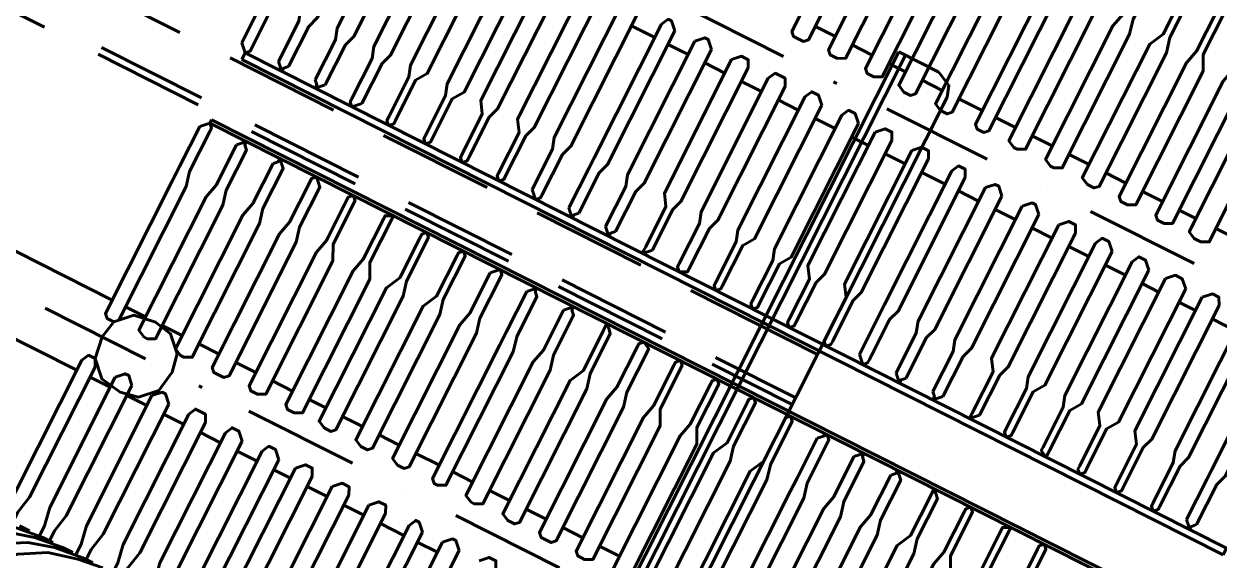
# Model space of a CAD drawing. Header units: metres. Extents: x 0 to 547597, y 0 to 1844684.
# Drawn here: x 543453.151 to 543454.472, y 1844573.422 to 1844574.015 of the extents above; entities that cross this region are included whole.
import ezdxf

# ---------------------------------------------------------------- set-up
doc = ezdxf.new("R2010")
doc.units = ezdxf.units.M
doc.layers.add('5_Thep', color=4, linetype='Continuous')
doc.layers.add('giai đoạn này', color=10, linetype='Continuous', lineweight=60)

# ---------------------------------------------------------------- blocks, each defined once
blk = doc.blocks.new('MBA220-MB')
at = {"color": 1}
for points in [[(-694.3, 2835.2), (-702.6, 2835.2), (-702.6, 1620.1)], [(-694.3, 2835.2), (-702.6, 2835.2), (-702.6, 1620.1)], [(-694.3, 1620.1), (-694.3, 2835.2)], [(-694.3, 1620.1), (-694.3, 2835.2)], [(-619.9, 1620.1), (-619.9, 2835.2), (-615.8, 2835.2)], [(-619.9, 1620.1), (-619.9, 2835.2), (-615.8, 2835.2)], [(-615.8, 1620.1), (-615.8, 2835.2)], [(-615.8, 1620.1), (-615.8, 2835.2)], [(-938.2, 2798), (-772.9, 2798), (-760.5, 2793.9), (-710.9, 2793.9)], [(-938.2, 2798), (-772.9, 2798), (-760.5, 2793.9), (-710.9, 2793.9)], [(-710.9, 2781.5), (-706.7, 2785.6), (-702.6, 2789.7), (-706.7, 2789.7), (-710.9, 2793.9)], [(-710.9, 2781.5), (-706.7, 2785.6), (-702.6, 2789.7), (-706.7, 2789.7), (-710.9, 2793.9)], [(-710.9, 2781.5), (-760.5, 2781.5), (-772.9, 2781.5), (-938.2, 2781.5)], [(-710.9, 2781.5), (-760.5, 2781.5), (-772.9, 2781.5), (-938.2, 2781.5)], [(-938.2, 2752.5), (-772.9, 2752.5), (-760.5, 2748.4), (-710.9, 2748.4)], [(-938.2, 2752.5), (-772.9, 2752.5), (-760.5, 2748.4), (-710.9, 2748.4)], [(-710.9, 2740.1), (-706.7, 2740.1), (-702.6, 2744.3), (-706.7, 2748.4), (-710.9, 2748.4)], [(-710.9, 2740.1), (-706.7, 2740.1), (-702.6, 2744.3), (-706.7, 2748.4), (-710.9, 2748.4)], [(-710.9, 2740.1), (-760.5, 2740.1), (-772.9, 2736), (-938.2, 2736)], [(-710.9, 2740.1), (-760.5, 2740.1), (-772.9, 2736), (-938.2, 2736)], [(-921.6, 2707.1), (-921.6, 2736), (-921.6, 2707.1)], [(-938.2, 2707.1), (-946.4, 2702.9), (-946.4, 2694.7), (-938.2, 2686.4)], [(-938.2, 2707.1), (-946.4, 2702.9), (-946.4, 2694.7), (-938.2, 2686.4)], [(-938.2, 2707.1), (-772.9, 2707.1), (-760.5, 2702.9), (-710.9, 2702.9)], [(-938.2, 2707.1), (-772.9, 2707.1), (-760.5, 2702.9), (-710.9, 2702.9)], [(-710.9, 2694.7), (-706.7, 2694.7), (-702.6, 2698.8), (-706.7, 2702.9), (-710.9, 2702.9)], [(-710.9, 2694.7), (-706.7, 2694.7), (-702.6, 2698.8), (-706.7, 2702.9), (-710.9, 2702.9)], [(-1012.6, 2665.8), (-1012.6, 2686.4)], [(-710.9, 2694.7), (-760.5, 2694.7), (-772.9, 2686.4), (-938.2, 2686.4)], [(-710.9, 2694.7), (-760.5, 2694.7), (-772.9, 2686.4), (-938.2, 2686.4)], [(-921.6, 2665.8), (-921.6, 2686.4), (-921.6, 2665.8)], [(-1227.5, 2649.2), (-1177.9, 2649.2), (-1161.4, 2641), (-996, 2641), (-991.9, 2649.2), (-991.9, 2657.5), (-996, 2665.8), (-1161.4, 2665.8), (-1177.9, 2657.5), (-1231.6, 2657.5), (-1231.6, 2649.2), (-1227.5, 2649.2)], [(-1227.5, 2649.2), (-1177.9, 2649.2), (-1161.4, 2641), (-996, 2641), (-991.9, 2649.2), (-991.9, 2657.5), (-996, 2665.8), (-1161.4, 2665.8), (-1177.9, 2657.5), (-1231.6, 2657.5), (-1231.6, 2649.2), (-1227.5, 2649.2)], [(-967.1, 2661.6), (-967.1, 2533.5)], [(-938.2, 2665.8), (-946.4, 2657.5), (-946.4, 2649.2), (-938.2, 2641)], [(-938.2, 2665.8), (-946.4, 2657.5), (-946.4, 2649.2), (-938.2, 2641)], [(-938.2, 2665.8), (-772.9, 2665.8), (-760.5, 2657.5), (-710.9, 2657.5)], [(-938.2, 2665.8), (-772.9, 2665.8), (-760.5, 2657.5), (-710.9, 2657.5)], [(-710.9, 2649.2), (-706.7, 2649.2), (-702.6, 2653.4), (-706.7, 2657.5), (-710.9, 2657.5)], [(-710.9, 2649.2), (-706.7, 2649.2), (-702.6, 2653.4), (-706.7, 2657.5), (-710.9, 2657.5)], [(-607.5, 2649.2), (-557.9, 2649.2), (-541.4, 2641), (-376.1, 2641), (-372, 2649.2), (-372, 2657.5), (-376.1, 2665.8), (-541.4, 2665.8), (-557.9, 2657.5), (-611.7, 2657.5), (-615.8, 2653.4), (-611.7, 2649.2), (-607.5, 2649.2)], [(-607.5, 2649.2), (-557.9, 2649.2), (-541.4, 2641), (-376.1, 2641), (-372, 2649.2), (-372, 2657.5), (-376.1, 2665.8), (-541.4, 2665.8), (-557.9, 2657.5), (-611.7, 2657.5), (-615.8, 2653.4), (-611.7, 2649.2), (-607.5, 2649.2)], [(-710.9, 2649.2), (-760.5, 2649.2), (-772.9, 2641), (-938.2, 2641)], [(-710.9, 2649.2), (-760.5, 2649.2), (-772.9, 2641), (-938.2, 2641)], [(-1012.6, 2620.3), (-1012.6, 2641)], [(-921.6, 2620.3), (-921.6, 2641), (-921.6, 2620.3)], [(-1227.5, 2603.8), (-1177.9, 2603.8), (-1161.4, 2599.6), (-996, 2599.6), (-991.9, 2603.8), (-991.9, 2612), (-996, 2620.3), (-1161.4, 2620.3), (-1177.9, 2612), (-1231.6, 2612), (-1231.6, 2603.8), (-1227.5, 2603.8)], [(-1227.5, 2603.8), (-1177.9, 2603.8), (-1161.4, 2599.6), (-996, 2599.6), (-991.9, 2603.8), (-991.9, 2612), (-996, 2620.3), (-1161.4, 2620.3), (-1177.9, 2612), (-1231.6, 2612), (-1231.6, 2603.8), (-1227.5, 2603.8)], [(-938.2, 2620.3), (-946.4, 2612), (-946.4, 2603.8), (-938.2, 2599.6)], [(-938.2, 2620.3), (-946.4, 2612), (-946.4, 2603.8), (-938.2, 2599.6)], [(-938.2, 2620.3), (-772.9, 2620.3), (-760.5, 2612), (-710.9, 2612)], [(-938.2, 2620.3), (-772.9, 2620.3), (-760.5, 2612), (-710.9, 2612)], [(-607.5, 2603.8), (-557.9, 2603.8), (-541.4, 2599.6), (-376.1, 2599.6), (-372, 2603.8), (-372, 2612), (-376.1, 2620.3), (-541.4, 2620.3), (-557.9, 2612), (-611.7, 2612), (-615.8, 2612), (-611.7, 2603.8), (-607.5, 2603.8)], [(-607.5, 2603.8), (-557.9, 2603.8), (-541.4, 2599.6), (-376.1, 2599.6), (-372, 2603.8), (-372, 2612), (-376.1, 2620.3), (-541.4, 2620.3), (-557.9, 2612), (-611.7, 2612), (-615.8, 2612), (-611.7, 2603.8), (-607.5, 2603.8)], [(-710.9, 2603.8), (-760.5, 2603.8), (-772.9, 2599.6), (-938.2, 2599.6)], [(-710.9, 2603.8), (-760.5, 2603.8), (-772.9, 2599.6), (-938.2, 2599.6)], [(-710.9, 2603.8), (-706.7, 2603.8), (-702.6, 2612), (-706.7, 2612), (-710.9, 2612)], [(-710.9, 2603.8), (-706.7, 2603.8), (-702.6, 2612), (-706.7, 2612), (-710.9, 2612)], [(-1012.6, 2574.8), (-1012.6, 2599.6)], [(-921.6, 2574.8), (-921.6, 2599.6), (-921.6, 2574.8)], [(-1227.5, 2558.3), (-1177.9, 2558.3), (-1161.4, 2554.2), (-996, 2554.2), (-991.9, 2558.3), (-991.9, 2566.6), (-996, 2574.8), (-1161.4, 2574.8), (-1177.9, 2566.6), (-1231.6, 2566.6), (-1231.6, 2558.3), (-1227.5, 2558.3)], [(-1227.5, 2558.3), (-1177.9, 2558.3), (-1161.4, 2554.2), (-996, 2554.2), (-991.9, 2558.3), (-991.9, 2566.6), (-996, 2574.8), (-1161.4, 2574.8), (-1177.9, 2566.6), (-1231.6, 2566.6), (-1231.6, 2558.3), (-1227.5, 2558.3)], [(-938.2, 2574.8), (-946.4, 2566.6), (-946.4, 2558.3), (-938.2, 2554.2)], [(-938.2, 2574.8), (-946.4, 2566.6), (-946.4, 2558.3), (-938.2, 2554.2)], [(-938.2, 2574.8), (-772.9, 2574.8), (-760.5, 2566.6), (-710.9, 2566.6)], [(-938.2, 2574.8), (-772.9, 2574.8), (-760.5, 2566.6), (-710.9, 2566.6)], [(-710.9, 2558.3), (-706.7, 2558.3), (-702.6, 2562.4), (-706.7, 2566.6), (-710.9, 2566.6)], [(-710.9, 2558.3), (-706.7, 2558.3), (-702.6, 2562.4), (-706.7, 2566.6), (-710.9, 2566.6)], [(-607.5, 2558.3), (-557.9, 2558.3), (-541.4, 2554.2), (-376.1, 2554.2), (-372, 2558.3), (-372, 2566.6), (-376.1, 2574.8), (-541.4, 2574.8), (-557.9, 2566.6), (-611.7, 2566.6), (-615.8, 2562.4), (-611.7, 2558.3), (-607.5, 2558.3)], [(-607.5, 2558.3), (-557.9, 2558.3), (-541.4, 2554.2), (-376.1, 2554.2), (-372, 2558.3), (-372, 2566.6), (-376.1, 2574.8), (-541.4, 2574.8), (-557.9, 2566.6), (-611.7, 2566.6), (-615.8, 2562.4), (-611.7, 2558.3), (-607.5, 2558.3)], [(-1012.6, 2529.4), (-1012.6, 2554.2)], [(-710.9, 2558.3), (-760.5, 2558.3), (-772.9, 2554.2), (-938.2, 2554.2)], [(-710.9, 2558.3), (-760.5, 2558.3), (-772.9, 2554.2), (-938.2, 2554.2)], [(-921.6, 2529.4), (-921.6, 2554.2), (-921.6, 2529.4)], [(-1227.5, 2517), (-1177.9, 2517), (-1161.4, 2508.7), (-996, 2508.7), (-991.9, 2517), (-991.9, 2525.2), (-996, 2529.4), (-1161.4, 2529.4), (-1177.9, 2525.2), (-1227.5, 2525.2), (-1231.6, 2521.1), (-1231.6, 2517), (-1227.5, 2517)], [(-1227.5, 2517), (-1177.9, 2517), (-1161.4, 2508.7), (-996, 2508.7), (-991.9, 2517), (-991.9, 2525.2), (-996, 2529.4), (-1161.4, 2529.4), (-1177.9, 2525.2), (-1227.5, 2525.2), (-1231.6, 2521.1), (-1231.6, 2517), (-1227.5, 2517)], [(-938.2, 2529.4), (-946.4, 2525.2), (-946.4, 2517), (-938.2, 2508.7)], [(-938.2, 2529.4), (-946.4, 2525.2), (-946.4, 2517), (-938.2, 2508.7)], [(-938.2, 2529.4), (-772.9, 2529.4), (-760.5, 2525.2), (-710.9, 2525.2)], [(-938.2, 2529.4), (-772.9, 2529.4), (-760.5, 2525.2), (-710.9, 2525.2)], [(-710.9, 2517), (-706.7, 2517), (-702.6, 2517), (-706.7, 2521.1), (-710.9, 2525.2)], [(-710.9, 2517), (-706.7, 2517), (-702.6, 2517), (-706.7, 2521.1), (-710.9, 2525.2)], [(-607.5, 2517), (-557.9, 2517), (-541.4, 2508.7), (-376.1, 2508.7), (-372, 2517), (-372, 2525.2), (-376.1, 2529.4), (-541.4, 2529.4), (-557.9, 2525.2), (-607.5, 2525.2), (-611.7, 2521.1), (-615.8, 2517), (-611.7, 2517), (-607.5, 2517)], [(-607.5, 2517), (-557.9, 2517), (-541.4, 2508.7), (-376.1, 2508.7), (-372, 2517), (-372, 2525.2), (-376.1, 2529.4), (-541.4, 2529.4), (-557.9, 2525.2), (-607.5, 2525.2), (-611.7, 2521.1), (-615.8, 2517), (-611.7, 2517), (-607.5, 2517)], [(-710.9, 2517), (-760.5, 2517), (-772.9, 2508.7), (-938.2, 2508.7)], [(-710.9, 2517), (-760.5, 2517), (-772.9, 2508.7), (-938.2, 2508.7)], [(-1012.6, 2483.9), (-1012.6, 2508.7)], [(-921.6, 2483.9), (-921.6, 2508.7), (-921.6, 2483.9)], [(-1227.5, 2467.4), (-1177.9, 2467.4), (-1161.4, 2463.2), (-996, 2463.2), (-991.9, 2471.5), (-991.9, 2475.6), (-996, 2483.9), (-1161.4, 2483.9), (-1177.9, 2479.8), (-1227.5, 2479.8), (-1231.6, 2475.6), (-1231.6, 2471.5), (-1227.5, 2467.4)], [(-1227.5, 2467.4), (-1177.9, 2467.4), (-1161.4, 2463.2), (-996, 2463.2), (-991.9, 2471.5), (-991.9, 2475.6), (-996, 2483.9), (-1161.4, 2483.9), (-1177.9, 2479.8), (-1227.5, 2479.8), (-1231.6, 2475.6), (-1231.6, 2471.5), (-1227.5, 2467.4)], [(-967.1, 2471.5), (-967.1, 2471.5)], [(-938.2, 2483.9), (-946.4, 2475.6), (-946.4, 2471.5), (-938.2, 2463.2)], [(-938.2, 2483.9), (-946.4, 2475.6), (-946.4, 2471.5), (-938.2, 2463.2)], [(-938.2, 2483.9), (-772.9, 2483.9), (-760.5, 2479.8), (-710.9, 2479.8)], [(-938.2, 2483.9), (-772.9, 2483.9), (-760.5, 2479.8), (-710.9, 2479.8)], [(-710.9, 2467.4), (-706.7, 2471.5), (-702.6, 2471.5), (-706.7, 2475.6), (-710.9, 2479.8)], [(-710.9, 2467.4), (-706.7, 2471.5), (-702.6, 2471.5), (-706.7, 2475.6), (-710.9, 2479.8)], [(-607.5, 2467.4), (-557.9, 2467.4), (-541.4, 2463.2), (-376.1, 2463.2), (-372, 2471.5), (-372, 2475.6), (-376.1, 2483.9), (-541.4, 2483.9), (-557.9, 2479.8), (-607.5, 2479.8), (-611.7, 2475.6), (-615.8, 2471.5), (-611.7, 2471.5), (-607.5, 2467.4)], [(-607.5, 2467.4), (-557.9, 2467.4), (-541.4, 2463.2), (-376.1, 2463.2), (-372, 2471.5), (-372, 2475.6), (-376.1, 2483.9), (-541.4, 2483.9), (-557.9, 2479.8), (-607.5, 2479.8), (-611.7, 2475.6), (-615.8, 2471.5), (-611.7, 2471.5), (-607.5, 2467.4)], [(-1012.6, 2438.4), (-1012.6, 2463.2)], [(-710.9, 2467.4), (-760.5, 2467.4), (-772.9, 2463.2), (-938.2, 2463.2)], [(-710.9, 2467.4), (-760.5, 2467.4), (-772.9, 2463.2), (-938.2, 2463.2)], [(-921.6, 2438.4), (-921.6, 2463.2), (-921.6, 2438.4)], [(-1227.5, 2421.9), (-1177.9, 2421.9), (-1161.4, 2417.8), (-996, 2417.8), (-991.9, 2426), (-991.9, 2430.2), (-996, 2438.4), (-1161.4, 2438.4), (-1177.9, 2434.3), (-1227.5, 2434.3), (-1231.6, 2430.2), (-1231.6, 2426), (-1227.5, 2421.9)], [(-1227.5, 2421.9), (-1177.9, 2421.9), (-1161.4, 2417.8), (-996, 2417.8), (-991.9, 2426), (-991.9, 2430.2), (-996, 2438.4), (-1161.4, 2438.4), (-1177.9, 2434.3), (-1227.5, 2434.3), (-1231.6, 2430.2), (-1231.6, 2426), (-1227.5, 2421.9)], [(-938.2, 2438.4), (-946.4, 2430.2), (-946.4, 2426), (-938.2, 2417.8)], [(-938.2, 2438.4), (-946.4, 2430.2), (-946.4, 2426), (-938.2, 2417.8)], [(-938.2, 2438.4), (-772.9, 2438.4), (-760.5, 2434.3), (-710.9, 2434.3)], [(-938.2, 2438.4), (-772.9, 2438.4), (-760.5, 2434.3), (-710.9, 2434.3)], [(-710.9, 2421.9), (-706.7, 2426), (-702.6, 2430.2), (-706.7, 2430.2), (-710.9, 2434.3)], [(-710.9, 2421.9), (-706.7, 2426), (-702.6, 2430.2), (-706.7, 2430.2), (-710.9, 2434.3)], [(-607.5, 2421.9), (-557.9, 2421.9), (-541.4, 2417.8), (-376.1, 2417.8), (-372, 2426), (-372, 2430.2), (-376.1, 2438.4), (-541.4, 2438.4), (-557.9, 2434.3), (-607.5, 2434.3), (-611.7, 2430.2), (-615.8, 2430.2), (-611.7, 2426), (-607.5, 2421.9)], [(-607.5, 2421.9), (-557.9, 2421.9), (-541.4, 2417.8), (-376.1, 2417.8), (-372, 2426), (-372, 2430.2), (-376.1, 2438.4), (-541.4, 2438.4), (-557.9, 2434.3), (-607.5, 2434.3), (-611.7, 2430.2), (-615.8, 2430.2), (-611.7, 2426), (-607.5, 2421.9)], [(-710.9, 2421.9), (-760.5, 2421.9), (-772.9, 2417.8), (-938.2, 2417.8)], [(-710.9, 2421.9), (-760.5, 2421.9), (-772.9, 2417.8), (-938.2, 2417.8)], [(-1012.6, 2393), (-1012.6, 2417.8)], [(-967.1, 2405.4), (-967.1, 2281.4)], [(-921.6, 2393), (-921.6, 2417.8), (-921.6, 2393)], [(-1227.5, 2376.4), (-1177.9, 2376.4), (-1161.4, 2376.4), (-996, 2376.4), (-991.9, 2380.6), (-991.9, 2388.8), (-996, 2393), (-1161.4, 2393), (-1177.9, 2388.8), (-1227.5, 2388.8), (-1231.6, 2388.8), (-1231.6, 2380.6), (-1227.5, 2376.4)], [(-1227.5, 2376.4), (-1177.9, 2376.4), (-1161.4, 2376.4), (-996, 2376.4), (-991.9, 2380.6), (-991.9, 2388.8), (-996, 2393), (-1161.4, 2393), (-1177.9, 2388.8), (-1227.5, 2388.8), (-1231.6, 2388.8), (-1231.6, 2380.6), (-1227.5, 2376.4)], [(-938.2, 2393), (-946.4, 2388.8), (-946.4, 2380.6), (-938.2, 2376.4)], [(-938.2, 2393), (-946.4, 2388.8), (-946.4, 2380.6), (-938.2, 2376.4)], [(-938.2, 2393), (-772.9, 2393), (-760.5, 2388.8), (-710.9, 2388.8)], [(-938.2, 2393), (-772.9, 2393), (-760.5, 2388.8), (-710.9, 2388.8)], [(-607.5, 2376.4), (-557.9, 2376.4), (-541.4, 2376.4), (-376.1, 2376.4), (-372, 2380.6), (-372, 2388.8), (-376.1, 2393), (-541.4, 2393), (-557.9, 2388.8), (-607.5, 2388.8), (-611.7, 2388.8), (-615.8, 2384.7), (-611.7, 2380.6), (-607.5, 2376.4)], [(-607.5, 2376.4), (-557.9, 2376.4), (-541.4, 2376.4), (-376.1, 2376.4), (-372, 2380.6), (-372, 2388.8), (-376.1, 2393), (-541.4, 2393), (-557.9, 2388.8), (-607.5, 2388.8), (-611.7, 2388.8), (-615.8, 2384.7), (-611.7, 2380.6), (-607.5, 2376.4)], [(-710.9, 2376.4), (-706.7, 2380.6), (-702.6, 2384.7), (-706.7, 2388.8), (-710.9, 2388.8)], [(-710.9, 2376.4), (-706.7, 2380.6), (-702.6, 2384.7), (-706.7, 2388.8), (-710.9, 2388.8)], [(-1012.6, 2347.5), (-1012.6, 2376.4)], [(-710.9, 2376.4), (-760.5, 2376.4), (-772.9, 2376.4), (-938.2, 2376.4)], [(-710.9, 2376.4), (-760.5, 2376.4), (-772.9, 2376.4), (-938.2, 2376.4)], [(-921.6, 2347.5), (-921.6, 2376.4), (-921.6, 2347.5)], [(-1227.5, 2335.1), (-1177.9, 2335.1), (-1161.4, 2326.8), (-996, 2326.8), (-991.9, 2335.1), (-991.9, 2343.4), (-996, 2347.5), (-1161.4, 2347.5), (-1177.9, 2343.4), (-1231.6, 2343.4), (-1231.6, 2335.1), (-1227.5, 2335.1)], [(-1227.5, 2335.1), (-1177.9, 2335.1), (-1161.4, 2326.8), (-996, 2326.8), (-991.9, 2335.1), (-991.9, 2343.4), (-996, 2347.5), (-1161.4, 2347.5), (-1177.9, 2343.4), (-1231.6, 2343.4), (-1231.6, 2335.1), (-1227.5, 2335.1)], [(-938.2, 2347.5), (-946.4, 2343.4), (-946.4, 2335.1), (-938.2, 2326.8)], [(-938.2, 2347.5), (-946.4, 2343.4), (-946.4, 2335.1), (-938.2, 2326.8)], [(-938.2, 2347.5), (-772.9, 2347.5), (-760.5, 2343.4), (-710.9, 2343.4)], [(-938.2, 2347.5), (-772.9, 2347.5), (-760.5, 2343.4), (-710.9, 2343.4)], [(-710.9, 2335.1), (-706.7, 2335.1), (-702.6, 2339.2), (-706.7, 2343.4), (-710.9, 2343.4)], [(-710.9, 2335.1), (-706.7, 2335.1), (-702.6, 2339.2), (-706.7, 2343.4), (-710.9, 2343.4)], [(-607.5, 2335.1), (-557.9, 2335.1), (-541.4, 2326.8), (-376.1, 2326.8), (-372, 2335.1), (-372, 2343.4), (-376.1, 2347.5), (-541.4, 2347.5), (-557.9, 2343.4), (-611.7, 2343.4), (-615.8, 2339.2), (-611.7, 2335.1), (-607.5, 2335.1)], [(-607.5, 2335.1), (-557.9, 2335.1), (-541.4, 2326.8), (-376.1, 2326.8), (-372, 2335.1), (-372, 2343.4), (-376.1, 2347.5), (-541.4, 2347.5), (-557.9, 2343.4), (-611.7, 2343.4), (-615.8, 2339.2), (-611.7, 2335.1), (-607.5, 2335.1)], [(-1008.4, 2335.1), (-1020.8, 2331), (-1029.1, 2314.5)], [(-1012.6, 2302.1), (-1012.6, 2326.8)], [(-1008.4, 2335.1), (310, 2335.1)], [(-710.9, 2335.1), (-760.5, 2335.1), (-772.9, 2326.8), (-938.2, 2326.8)], [(-710.9, 2335.1), (-760.5, 2335.1), (-772.9, 2326.8), (-938.2, 2326.8)], [(-921.6, 2302.1), (-921.6, 2326.8), (-921.6, 2302.1)], [(-690.2, 2178.1), (-690.2, 2335.1)], [(-636.5, 2235.9), (-636.5, 2335.1)], [(-628.2, 2235.9), (-628.2, 2335.1)], [(-1029.1, 2314.5), (-1029.1, 2264.9)], [(-1227.5, 2289.7), (-1177.9, 2289.7), (-1161.4, 2281.4), (-996, 2281.4), (-991.9, 2289.7), (-991.9, 2297.9), (-996, 2302.1), (-1161.4, 2302.1), (-1177.9, 2297.9), (-1231.6, 2297.9), (-1231.6, 2289.7), (-1227.5, 2289.7)], [(-1227.5, 2289.7), (-1177.9, 2289.7), (-1161.4, 2281.4), (-996, 2281.4), (-991.9, 2289.7), (-991.9, 2297.9), (-996, 2302.1), (-1161.4, 2302.1), (-1177.9, 2297.9), (-1231.6, 2297.9), (-1231.6, 2289.7), (-1227.5, 2289.7)], [(-938.2, 2302.1), (-946.4, 2297.9), (-946.4, 2289.7), (-938.2, 2281.4)], [(-938.2, 2302.1), (-946.4, 2297.9), (-946.4, 2289.7), (-938.2, 2281.4)], [(-938.2, 2302.1), (-772.9, 2302.1), (-760.5, 2297.9), (-710.9, 2297.9)], [(-938.2, 2302.1), (-772.9, 2302.1), (-760.5, 2297.9), (-710.9, 2297.9)], [(-607.5, 2289.7), (-557.9, 2289.7), (-541.4, 2281.4), (-376.1, 2281.4), (-372, 2289.7), (-372, 2297.9), (-376.1, 2302.1), (-541.4, 2302.1), (-557.9, 2297.9), (-611.7, 2297.9), (-615.8, 2293.8), (-611.7, 2289.7), (-607.5, 2289.7)], [(-607.5, 2289.7), (-557.9, 2289.7), (-541.4, 2281.4), (-376.1, 2281.4), (-372, 2289.7), (-372, 2297.9), (-376.1, 2302.1), (-541.4, 2302.1), (-557.9, 2297.9), (-611.7, 2297.9), (-615.8, 2293.8), (-611.7, 2289.7), (-607.5, 2289.7)], [(-710.9, 2289.7), (-760.5, 2289.7), (-772.9, 2281.4), (-938.2, 2281.4)], [(-710.9, 2289.7), (-760.5, 2289.7), (-772.9, 2281.4), (-938.2, 2281.4)], [(-710.9, 2289.7), (-706.7, 2289.7), (-702.6, 2293.8), (-706.7, 2297.9), (-710.9, 2297.9)], [(-710.9, 2289.7), (-706.7, 2289.7), (-702.6, 2293.8), (-706.7, 2297.9), (-710.9, 2297.9)], [(-1029.1, 2273.1), (-62, 2273.1)], [(-1012.6, 2260.7), (-1012.6, 2281.4)], [(-921.6, 2260.7), (-921.6, 2281.4), (-921.6, 2260.7)], [(-1227.5, 2244.2), (-1177.9, 2244.2), (-1161.4, 2240.1), (-996, 2240.1), (-991.9, 2244.2), (-991.9, 2252.5), (-996, 2260.7), (-1161.4, 2260.7), (-1177.9, 2252.5), (-1231.6, 2252.5), (-1231.6, 2244.2), (-1227.5, 2244.2)], [(-1227.5, 2244.2), (-1177.9, 2244.2), (-1161.4, 2240.1), (-996, 2240.1), (-991.9, 2244.2), (-991.9, 2252.5), (-996, 2260.7), (-1161.4, 2260.7), (-1177.9, 2252.5), (-1231.6, 2252.5), (-1231.6, 2244.2), (-1227.5, 2244.2)], [(-1029.1, 2264.9), (-66.1, 2264.9)], [(-938.2, 2260.7), (-946.4, 2252.5), (-946.4, 2244.2), (-938.2, 2240.1)], [(-938.2, 2260.7), (-946.4, 2252.5), (-946.4, 2244.2), (-938.2, 2240.1)], [(-938.2, 2260.7), (-772.9, 2260.7), (-760.5, 2252.5), (-710.9, 2252.5)], [(-938.2, 2260.7), (-772.9, 2260.7), (-760.5, 2252.5), (-710.9, 2252.5)], [(-607.5, 2244.2), (-557.9, 2244.2), (-541.4, 2240.1), (-376.1, 2240.1), (-372, 2244.2), (-372, 2252.5), (-376.1, 2260.7), (-541.4, 2260.7), (-557.9, 2252.5), (-611.7, 2252.5), (-615.8, 2248.3), (-611.7, 2244.2), (-607.5, 2244.2)], [(-607.5, 2244.2), (-557.9, 2244.2), (-541.4, 2240.1), (-376.1, 2240.1), (-372, 2244.2), (-372, 2252.5), (-376.1, 2260.7), (-541.4, 2260.7), (-557.9, 2252.5), (-611.7, 2252.5), (-615.8, 2248.3), (-611.7, 2244.2), (-607.5, 2244.2)], [(-710.9, 2244.2), (-706.7, 2244.2), (-702.6, 2248.3), (-706.7, 2252.5), (-710.9, 2252.5)], [(-710.9, 2244.2), (-706.7, 2244.2), (-702.6, 2248.3), (-706.7, 2252.5), (-710.9, 2252.5)], [(-1012.6, 2215.3), (-1012.6, 2240.1)], [(-710.9, 2244.2), (-760.5, 2244.2), (-772.9, 2240.1), (-938.2, 2240.1)], [(-710.9, 2244.2), (-760.5, 2244.2), (-772.9, 2240.1), (-938.2, 2240.1)], [(-921.6, 2215.3), (-921.6, 2240.1), (-921.6, 2215.3)], [(-392.6, 2215.3), (-392.6, 2240.1)], [(-392.6, 2215.3), (-392.6, 2240.1)], [(-1227.5, 2198.7), (-1177.9, 2198.7), (-1161.4, 2194.6), (-996, 2194.6), (-991.9, 2198.7), (-991.9, 2207), (-996, 2215.3), (-1161.4, 2215.3), (-1177.9, 2207), (-1231.6, 2207), (-1231.6, 2198.7), (-1227.5, 2198.7)], [(-1227.5, 2198.7), (-1177.9, 2198.7), (-1161.4, 2194.6), (-996, 2194.6), (-991.9, 2198.7), (-991.9, 2207), (-996, 2215.3), (-1161.4, 2215.3), (-1177.9, 2207), (-1231.6, 2207), (-1231.6, 2198.7), (-1227.5, 2198.7)], [(-967.1, 2215.3), (-967.1, 2219.4)], [(-938.2, 2215.3), (-946.4, 2207), (-946.4, 2198.7), (-938.2, 2194.6)], [(-938.2, 2215.3), (-946.4, 2207), (-946.4, 2198.7), (-938.2, 2194.6)], [(-938.2, 2215.3), (-772.9, 2215.3), (-760.5, 2207), (-710.9, 2207)], [(-938.2, 2215.3), (-772.9, 2215.3), (-760.5, 2207), (-710.9, 2207)], [(-710.9, 2198.7), (-706.7, 2198.7), (-702.6, 2202.9), (-706.7, 2207), (-710.9, 2207)], [(-710.9, 2198.7), (-706.7, 2198.7), (-702.6, 2202.9), (-706.7, 2207), (-710.9, 2207)], [(-607.5, 2198.7), (-557.9, 2198.7), (-541.4, 2194.6), (-376.1, 2194.6), (-372, 2198.7), (-372, 2207), (-376.1, 2215.3), (-541.4, 2215.3), (-557.9, 2207), (-611.7, 2207), (-615.8, 2202.9), (-611.7, 2198.7), (-607.5, 2198.7)], [(-607.5, 2198.7), (-557.9, 2198.7), (-541.4, 2194.6), (-376.1, 2194.6), (-372, 2198.7), (-372, 2207), (-376.1, 2215.3), (-541.4, 2215.3), (-557.9, 2207), (-611.7, 2207), (-615.8, 2202.9), (-611.7, 2198.7), (-607.5, 2198.7)], [(-1012.6, 2169.8), (-1012.6, 2194.6)], [(-710.9, 2198.7), (-760.5, 2198.7), (-772.9, 2194.6), (-938.2, 2194.6)], [(-710.9, 2198.7), (-760.5, 2198.7), (-772.9, 2194.6), (-938.2, 2194.6)], [(-921.6, 2169.8), (-921.6, 2194.6), (-921.6, 2169.8)], [(-392.6, 2169.8), (-392.6, 2194.6)], [(-392.6, 2169.8), (-392.6, 2194.6)], [(-351.3, 2186.3), (-351.3, 2058.2)], [(-1227.5, 2153.3), (-1177.9, 2153.3), (-1161.4, 2149.1), (-996, 2149.1), (-991.9, 2153.3), (-991.9, 2165.7), (-996, 2169.8), (-1161.4, 2169.8), (-1177.9, 2165.7), (-1231.6, 2165.7), (-1231.6, 2153.3), (-1227.5, 2153.3)], [(-1227.5, 2153.3), (-1177.9, 2153.3), (-1161.4, 2149.1), (-996, 2149.1), (-991.9, 2153.3), (-991.9, 2165.7), (-996, 2169.8), (-1161.4, 2169.8), (-1177.9, 2165.7), (-1231.6, 2165.7), (-1231.6, 2153.3), (-1227.5, 2153.3)], [(-938.2, 2169.8), (-946.4, 2165.7), (-946.4, 2153.3), (-938.2, 2149.1)], [(-938.2, 2169.8), (-946.4, 2165.7), (-946.4, 2153.3), (-938.2, 2149.1)], [(-938.2, 2169.8), (-772.9, 2169.8), (-760.5, 2165.7), (-710.9, 2165.7)], [(-938.2, 2169.8), (-772.9, 2169.8), (-760.5, 2165.7), (-710.9, 2165.7)], [(-636.5, 2045.8), (-636.5, 2173.9)], [(-628.2, 2045.8), (-628.2, 2173.9)], [(-607.5, 2153.3), (-557.9, 2153.3), (-541.4, 2149.1), (-376.1, 2149.1), (-372, 2153.3), (-372, 2165.7), (-376.1, 2169.8), (-541.4, 2169.8), (-557.9, 2165.7), (-611.7, 2165.7), (-615.8, 2157.4), (-611.7, 2153.3), (-607.5, 2153.3)], [(-607.5, 2153.3), (-557.9, 2153.3), (-541.4, 2149.1), (-376.1, 2149.1), (-372, 2153.3), (-372, 2165.7), (-376.1, 2169.8), (-541.4, 2169.8), (-557.9, 2165.7), (-611.7, 2165.7), (-615.8, 2157.4), (-611.7, 2153.3), (-607.5, 2153.3)], [(-710.9, 2153.3), (-706.7, 2153.3), (-702.6, 2157.4), (-706.7, 2165.7), (-710.9, 2165.7)], [(-710.9, 2153.3), (-706.7, 2153.3), (-702.6, 2157.4), (-706.7, 2165.7), (-710.9, 2165.7)], [(-967.1, 2153.3), (-967.1, 2025.1)], [(-710.9, 2153.3), (-760.5, 2153.3), (-772.9, 2149.1), (-938.2, 2149.1)], [(-710.9, 2153.3), (-760.5, 2153.3), (-772.9, 2149.1), (-938.2, 2149.1)], [(-921.6, 2124.3), (-921.6, 2149.1), (-921.6, 2124.3)], [(-392.6, 2124.3), (-392.6, 2149.1)], [(-392.6, 2124.3), (-392.6, 2149.1)], [(-938.2, 2124.3), (-946.4, 2120.2), (-946.4, 2111.9), (-938.2, 2103.7)], [(-938.2, 2124.3), (-946.4, 2120.2), (-946.4, 2111.9), (-938.2, 2103.7)], [(-938.2, 2124.3), (-772.9, 2124.3), (-760.5, 2120.2), (-710.9, 2120.2)], [(-938.2, 2124.3), (-772.9, 2124.3), (-760.5, 2120.2), (-710.9, 2120.2)], [(-710.9, 2111.9), (-706.7, 2111.9), (-702.6, 2111.9), (-706.7, 2116.1), (-710.9, 2120.2)], [(-710.9, 2111.9), (-706.7, 2111.9), (-702.6, 2111.9), (-706.7, 2116.1), (-710.9, 2120.2)], [(-690.2, 1987.9), (-690.2, 2116.1)], [(-607.5, 2111.9), (-557.9, 2111.9), (-541.4, 2103.7), (-376.1, 2103.7), (-372, 2111.9), (-372, 2120.2), (-376.1, 2124.3), (-541.4, 2124.3), (-557.9, 2120.2), (-607.5, 2120.2), (-611.7, 2116.1), (-615.8, 2111.9), (-611.7, 2111.9), (-607.5, 2111.9)], [(-607.5, 2111.9), (-557.9, 2111.9), (-541.4, 2103.7), (-376.1, 2103.7), (-372, 2111.9), (-372, 2120.2), (-376.1, 2124.3), (-541.4, 2124.3), (-557.9, 2120.2), (-607.5, 2120.2), (-611.7, 2116.1), (-615.8, 2111.9), (-611.7, 2111.9), (-607.5, 2111.9)], [(-318.2, 2124.3), (-326.5, 2120.2), (-326.5, 2111.9), (-318.2, 2103.7)], [(-318.2, 2124.3), (-326.5, 2120.2), (-326.5, 2111.9), (-318.2, 2103.7)], [(-710.9, 2111.9), (-760.5, 2111.9), (-772.9, 2103.7), (-938.2, 2103.7)], [(-710.9, 2111.9), (-760.5, 2111.9), (-772.9, 2103.7), (-938.2, 2103.7)], [(-921.6, 2078.9), (-921.6, 2103.7), (-921.6, 2078.9)], [(-392.6, 2078.9), (-392.6, 2103.7)], [(-392.6, 2078.9), (-392.6, 2103.7)], [(-938.2, 2078.9), (-946.4, 2070.6), (-946.4, 2066.5), (-938.2, 2058.2)], [(-938.2, 2078.9), (-946.4, 2070.6), (-946.4, 2066.5), (-938.2, 2058.2)], [(-938.2, 2078.9), (-772.9, 2078.9), (-760.5, 2074.7), (-710.9, 2074.7)], [(-938.2, 2078.9), (-772.9, 2078.9), (-760.5, 2074.7), (-710.9, 2074.7)], [(-710.9, 2062.3), (-706.7, 2066.5), (-702.6, 2070.6), (-706.7, 2070.6), (-710.9, 2074.7)], [(-710.9, 2062.3), (-706.7, 2066.5), (-702.6, 2070.6), (-706.7, 2070.6), (-710.9, 2074.7)], [(-607.5, 2062.3), (-557.9, 2062.3), (-541.4, 2058.2), (-376.1, 2058.2), (-372, 2066.5), (-372, 2070.6), (-376.1, 2078.9), (-541.4, 2078.9), (-557.9, 2074.7), (-607.5, 2074.7), (-611.7, 2070.6), (-615.8, 2070.6), (-611.7, 2066.5), (-607.5, 2062.3)], [(-607.5, 2062.3), (-557.9, 2062.3), (-541.4, 2058.2), (-376.1, 2058.2), (-372, 2066.5), (-372, 2070.6), (-376.1, 2078.9), (-541.4, 2078.9), (-557.9, 2074.7), (-607.5, 2074.7), (-611.7, 2070.6), (-615.8, 2070.6), (-611.7, 2066.5), (-607.5, 2062.3)], [(-318.2, 2078.9), (-326.5, 2070.6), (-326.5, 2066.5), (-318.2, 2058.2)], [(-318.2, 2078.9), (-326.5, 2070.6), (-326.5, 2066.5), (-318.2, 2058.2)], [(-318.2, 2078.9), (-157.1, 2078.9), (-136.4, 2074.7), (-124, 2074.7)], [(-318.2, 2078.9), (-157.1, 2078.9), (-136.4, 2074.7), (-124, 2074.7)], [(-710.9, 2062.3), (-760.5, 2062.3), (-772.9, 2058.2), (-938.2, 2058.2)], [(-710.9, 2062.3), (-760.5, 2062.3), (-772.9, 2058.2), (-938.2, 2058.2)], [(-124, 2062.3), (-136.4, 2062.3), (-157.1, 2058.2), (-318.2, 2058.2)], [(-124, 2062.3), (-136.4, 2062.3), (-157.1, 2058.2), (-318.2, 2058.2)], [(-921.6, 2033.4), (-921.6, 2058.2), (-921.6, 2033.4)], [(-392.6, 2033.4), (-392.6, 2058.2)], [(-392.6, 2033.4), (-392.6, 2058.2)], [(-305.8, 2033.4), (-305.8, 2058.2)], [(-305.8, 2033.4), (-305.8, 2058.2)], [(-938.2, 2033.4), (-946.4, 2025.1), (-946.4, 2021), (-938.2, 2016.9)], [(-938.2, 2033.4), (-946.4, 2025.1), (-946.4, 2021), (-938.2, 2016.9)], [(-938.2, 2033.4), (-772.9, 2033.4), (-760.5, 2029.3), (-710.9, 2029.3)], [(-938.2, 2033.4), (-772.9, 2033.4), (-760.5, 2029.3), (-710.9, 2029.3)], [(-710.9, 2016.9), (-706.7, 2021), (-702.6, 2025.1), (-706.7, 2025.1), (-710.9, 2029.3)], [(-710.9, 2016.9), (-706.7, 2021), (-702.6, 2025.1), (-706.7, 2025.1), (-710.9, 2029.3)], [(-607.5, 2016.9), (-557.9, 2016.9), (-541.4, 2016.9), (-376.1, 2016.9), (-372, 2021), (-372, 2025.1), (-376.1, 2033.4), (-541.4, 2033.4), (-557.9, 2029.3), (-607.5, 2029.3), (-611.7, 2025.1), (-615.8, 2025.1), (-611.7, 2021), (-607.5, 2016.9)], [(-607.5, 2016.9), (-557.9, 2016.9), (-541.4, 2016.9), (-376.1, 2016.9), (-372, 2021), (-372, 2025.1), (-376.1, 2033.4), (-541.4, 2033.4), (-557.9, 2029.3), (-607.5, 2029.3), (-611.7, 2025.1), (-615.8, 2025.1), (-611.7, 2021), (-607.5, 2016.9)], [(-318.2, 2033.4), (-326.5, 2025.1), (-326.5, 2021), (-318.2, 2016.9)], [(-318.2, 2033.4), (-326.5, 2025.1), (-326.5, 2021), (-318.2, 2016.9)], [(-318.2, 2033.4), (-157.1, 2033.4), (-136.4, 2029.3), (-124, 2029.3)], [(-318.2, 2033.4), (-157.1, 2033.4), (-136.4, 2029.3), (-124, 2029.3)], [(-710.9, 2016.9), (-760.5, 2016.9), (-772.9, 2016.9), (-938.2, 2016.9)], [(-710.9, 2016.9), (-760.5, 2016.9), (-772.9, 2016.9), (-938.2, 2016.9)], [(-921.6, 1987.9), (-921.6, 2016.9), (-921.6, 1987.9)], [(-392.6, 1987.9), (-392.6, 2016.9)], [(-392.6, 1987.9), (-392.6, 2016.9)], [(-124, 2016.9), (-136.4, 2016.9), (-157.1, 2016.9), (-318.2, 2016.9)], [(-124, 2016.9), (-136.4, 2016.9), (-157.1, 2016.9), (-318.2, 2016.9)], [(-305.8, 1987.9), (-305.8, 2016.9)], [(-305.8, 1987.9), (-305.8, 2016.9)], [(-351.3, 1996.2), (-351.3, 1996.2)], [(-938.2, 1987.9), (-772.9, 1987.9), (-760.5, 1983.8), (-710.9, 1983.8)], [(-938.2, 1987.9), (-772.9, 1987.9), (-760.5, 1983.8), (-710.9, 1983.8)], [(-710.9, 1971.4), (-706.7, 1975.5), (-702.6, 1979.7), (-706.7, 1983.8), (-710.9, 1983.8)], [(-710.9, 1971.4), (-706.7, 1975.5), (-702.6, 1979.7), (-706.7, 1983.8), (-710.9, 1983.8)], [(-636.5, 1855.7), (-636.5, 1983.8)], [(-628.2, 1855.7), (-628.2, 1983.8)], [(-607.5, 1971.4), (-557.9, 1971.4), (-541.4, 1967.3), (-376.1, 1967.3), (-372, 1975.5), (-372, 1983.8), (-376.1, 1987.9), (-541.4, 1987.9), (-557.9, 1983.8), (-607.5, 1983.8), (-611.7, 1983.8), (-615.8, 1979.7), (-611.7, 1975.5), (-607.5, 1971.4)], [(-607.5, 1971.4), (-557.9, 1971.4), (-541.4, 1967.3), (-376.1, 1967.3), (-372, 1975.5), (-372, 1983.8), (-376.1, 1987.9), (-541.4, 1987.9), (-557.9, 1983.8), (-607.5, 1983.8), (-611.7, 1983.8), (-615.8, 1979.7), (-611.7, 1975.5), (-607.5, 1971.4)], [(-318.2, 1987.9), (-326.5, 1983.8), (-326.5, 1975.5), (-318.2, 1967.3)], [(-318.2, 1987.9), (-326.5, 1983.8), (-326.5, 1975.5), (-318.2, 1967.3)], [(-318.2, 1987.9), (-157.1, 1987.9), (-136.4, 1983.8), (-124, 1983.8)], [(-318.2, 1987.9), (-157.1, 1987.9), (-136.4, 1983.8), (-124, 1983.8)], [(-710.9, 1971.4), (-760.5, 1971.4), (-772.9, 1967.3), (-938.2, 1967.3)], [(-710.9, 1971.4), (-760.5, 1971.4), (-772.9, 1967.3), (-938.2, 1967.3)], [(-124, 1971.4), (-136.4, 1971.4), (-157.1, 1967.3), (-318.2, 1967.3)], [(-124, 1971.4), (-136.4, 1971.4), (-157.1, 1967.3), (-318.2, 1967.3)], [(-392.6, 1942.5), (-392.6, 1967.3)], [(-392.6, 1942.5), (-392.6, 1967.3)], [(-305.8, 1942.5), (-305.8, 1967.3)], [(-305.8, 1942.5), (-305.8, 1967.3)], [(-938.2, 1942.5), (-772.9, 1942.5), (-760.5, 1938.4), (-710.9, 1938.4)], [(-938.2, 1942.5), (-772.9, 1942.5), (-760.5, 1938.4), (-710.9, 1938.4)], [(-607.5, 1930.1), (-557.9, 1930.1), (-541.4, 1921.8), (-376.1, 1921.8), (-372, 1930.1), (-372, 1938.4), (-376.1, 1942.5), (-541.4, 1942.5), (-557.9, 1938.4), (-611.7, 1938.4), (-615.8, 1934.2), (-611.7, 1930.1), (-607.5, 1930.1)], [(-607.5, 1930.1), (-557.9, 1930.1), (-541.4, 1921.8), (-376.1, 1921.8), (-372, 1930.1), (-372, 1938.4), (-376.1, 1942.5), (-541.4, 1942.5), (-557.9, 1938.4), (-611.7, 1938.4), (-615.8, 1934.2), (-611.7, 1930.1), (-607.5, 1930.1)], [(-318.2, 1942.5), (-326.5, 1938.4), (-326.5, 1930.1), (-318.2, 1921.8)], [(-318.2, 1942.5), (-326.5, 1938.4), (-326.5, 1930.1), (-318.2, 1921.8)], [(-318.2, 1942.5), (-157.1, 1942.5), (-136.4, 1938.4), (-124, 1938.4)], [(-318.2, 1942.5), (-157.1, 1942.5), (-136.4, 1938.4), (-124, 1938.4)], [(-710.9, 1930.1), (-760.5, 1930.1), (-772.9, 1921.8), (-938.2, 1921.8)], [(-710.9, 1930.1), (-760.5, 1930.1), (-772.9, 1921.8), (-938.2, 1921.8)], [(-710.9, 1930.1), (-706.7, 1930.1), (-702.6, 1934.2), (-706.7, 1938.4), (-710.9, 1938.4)], [(-710.9, 1930.1), (-706.7, 1930.1), (-702.6, 1934.2), (-706.7, 1938.4), (-710.9, 1938.4)], [(-351.3, 1930.1), (-351.3, 1802)], [(-124, 1930.1), (-136.4, 1930.1), (-157.1, 1921.8), (-318.2, 1921.8)], [(-124, 1930.1), (-136.4, 1930.1), (-157.1, 1921.8), (-318.2, 1921.8)], [(-690.2, 1797.8), (-690.2, 1926)], [(-392.6, 1897), (-392.6, 1921.8)], [(-392.6, 1897), (-392.6, 1921.8)], [(-305.8, 1897), (-305.8, 1921.8)], [(-305.8, 1897), (-305.8, 1921.8)], [(-938.2, 1897), (-772.9, 1897), (-760.5, 1892.9), (-710.9, 1892.9)], [(-938.2, 1897), (-772.9, 1897), (-760.5, 1892.9), (-710.9, 1892.9)], [(-710.9, 1884.6), (-706.7, 1884.6), (-702.6, 1888.8), (-706.7, 1892.9), (-710.9, 1892.9)], [(-710.9, 1884.6), (-706.7, 1884.6), (-702.6, 1888.8), (-706.7, 1892.9), (-710.9, 1892.9)], [(-607.5, 1884.6), (-557.9, 1884.6), (-541.4, 1876.4), (-376.1, 1876.4), (-372, 1884.6), (-372, 1892.9), (-376.1, 1897), (-541.4, 1897), (-557.9, 1892.9), (-611.7, 1892.9), (-615.8, 1888.8), (-611.7, 1884.6), (-607.5, 1884.6)], [(-607.5, 1884.6), (-557.9, 1884.6), (-541.4, 1876.4), (-376.1, 1876.4), (-372, 1884.6), (-372, 1892.9), (-376.1, 1897), (-541.4, 1897), (-557.9, 1892.9), (-611.7, 1892.9), (-615.8, 1888.8), (-611.7, 1884.6), (-607.5, 1884.6)], [(-318.2, 1897), (-326.5, 1892.9), (-326.5, 1884.6), (-318.2, 1876.4)], [(-318.2, 1897), (-326.5, 1892.9), (-326.5, 1884.6), (-318.2, 1876.4)], [(-318.2, 1897), (-157.1, 1897), (-136.4, 1892.9), (-124, 1892.9)], [(-318.2, 1897), (-157.1, 1897), (-136.4, 1892.9), (-124, 1892.9)], [(-710.9, 1884.6), (-760.5, 1884.6), (-772.9, 1876.4), (-938.2, 1876.4)], [(-710.9, 1884.6), (-760.5, 1884.6), (-772.9, 1876.4), (-938.2, 1876.4)], [(-392.6, 1855.7), (-392.6, 1876.4)], [(-392.6, 1855.7), (-392.6, 1876.4)], [(-124, 1884.6), (-136.4, 1884.6), (-157.1, 1876.4), (-318.2, 1876.4)], [(-124, 1884.6), (-136.4, 1884.6), (-157.1, 1876.4), (-318.2, 1876.4)], [(-305.8, 1855.7), (-305.8, 1876.4)], [(-305.8, 1855.7), (-305.8, 1876.4)], [(-938.2, 1855.7), (-772.9, 1855.7), (-760.5, 1847.4), (-710.9, 1847.4)], [(-607.5, 1839.2), (-557.9, 1839.2), (-541.4, 1835), (-376.1, 1835), (-372, 1839.2), (-372, 1847.4), (-376.1, 1855.7), (-541.4, 1855.7), (-557.9, 1847.4), (-611.7, 1847.4), (-615.8, 1847.4), (-611.7, 1839.2), (-607.5, 1839.2)], [(-607.5, 1839.2), (-557.9, 1839.2), (-541.4, 1835), (-376.1, 1835), (-372, 1839.2), (-372, 1847.4), (-376.1, 1855.7), (-541.4, 1855.7), (-557.9, 1847.4), (-611.7, 1847.4), (-615.8, 1847.4), (-611.7, 1839.2), (-607.5, 1839.2)], [(-318.2, 1855.7), (-326.5, 1847.4), (-326.5, 1839.2), (-318.2, 1835)], [(-318.2, 1855.7), (-157.1, 1855.7), (-136.4, 1847.4), (-124, 1847.4)], [(-710.9, 1839.2), (-760.5, 1839.2), (-772.9, 1835), (-938.2, 1835)], [(-710.9, 1839.2), (-706.7, 1839.2), (-702.6, 1843.3), (-706.7, 1847.4), (-710.9, 1847.4)], [(-124, 1839.2), (-136.4, 1839.2), (-157.1, 1835), (-318.2, 1835)], [(-392.6, 1810.2), (-392.6, 1835)], [(-392.6, 1810.2), (-392.6, 1835)], [(-305.8, 1810.2), (-305.8, 1835)], [(-305.8, 1810.2), (-305.8, 1835)], [(-938.2, 1810.2), (-772.9, 1810.2), (-760.5, 1802), (-710.9, 1802)], [(-938.2, 1810.2), (-772.9, 1810.2), (-760.5, 1802), (-710.9, 1802)], [(-607.5, 1793.7), (-557.9, 1793.7), (-541.4, 1789.6), (-376.1, 1789.6), (-372, 1793.7), (-372, 1802), (-376.1, 1810.2), (-541.4, 1810.2), (-557.9, 1802), (-611.7, 1802), (-615.8, 1797.8), (-611.7, 1793.7), (-607.5, 1793.7)], [(-607.5, 1793.7), (-557.9, 1793.7), (-541.4, 1789.6), (-376.1, 1789.6), (-372, 1793.7), (-372, 1802), (-376.1, 1810.2), (-541.4, 1810.2), (-557.9, 1802), (-611.7, 1802), (-615.8, 1797.8), (-611.7, 1793.7), (-607.5, 1793.7)], [(-318.2, 1810.2), (-326.5, 1802), (-326.5, 1793.7), (-318.2, 1789.6)], [(-318.2, 1810.2), (-326.5, 1802), (-326.5, 1793.7), (-318.2, 1789.6)], [(-318.2, 1810.2), (-157.1, 1810.2), (-136.4, 1802), (-124, 1802)], [(-318.2, 1810.2), (-157.1, 1810.2), (-136.4, 1802), (-124, 1802)], [(-710.9, 1793.7), (-706.7, 1793.7), (-702.6, 1797.8), (-706.7, 1802), (-710.9, 1802)], [(-710.9, 1793.7), (-706.7, 1793.7), (-702.6, 1797.8), (-706.7, 1802), (-710.9, 1802)], [(-710.9, 1793.7), (-760.5, 1793.7), (-772.9, 1789.6), (-938.2, 1789.6)], [(-710.9, 1793.7), (-760.5, 1793.7), (-772.9, 1789.6), (-938.2, 1789.6)], [(-636.5, 1665.6), (-636.5, 1793.7)], [(-628.2, 1665.6), (-628.2, 1793.7)], [(-392.6, 1764.8), (-392.6, 1789.6)], [(-392.6, 1764.8), (-392.6, 1789.6)], [(-124, 1793.7), (-136.4, 1793.7), (-157.1, 1789.6), (-318.2, 1789.6)], [(-124, 1793.7), (-136.4, 1793.7), (-157.1, 1789.6), (-318.2, 1789.6)], [(-305.8, 1764.8), (-305.8, 1789.6)], [(-305.8, 1764.8), (-305.8, 1789.6)], [(-938.2, 1764.8), (-772.9, 1764.8), (-760.5, 1760.6), (-710.9, 1760.6)], [(-938.2, 1764.8), (-772.9, 1764.8), (-760.5, 1760.6), (-710.9, 1760.6)], [(-710.9, 1748.2), (-706.7, 1748.2), (-702.6, 1752.4), (-706.7, 1756.5), (-710.9, 1760.6)], [(-710.9, 1748.2), (-706.7, 1748.2), (-702.6, 1752.4), (-706.7, 1756.5), (-710.9, 1760.6)], [(-607.5, 1748.2), (-557.9, 1748.2), (-541.4, 1744.1), (-376.1, 1744.1), (-372, 1748.2), (-372, 1760.6), (-376.1, 1764.8), (-541.4, 1764.8), (-557.9, 1760.6), (-607.5, 1760.6), (-611.7, 1756.5), (-615.8, 1752.4), (-611.7, 1748.2), (-607.5, 1748.2)], [(-607.5, 1748.2), (-557.9, 1748.2), (-541.4, 1744.1), (-376.1, 1744.1), (-372, 1748.2), (-372, 1760.6), (-376.1, 1764.8), (-541.4, 1764.8), (-557.9, 1760.6), (-607.5, 1760.6), (-611.7, 1756.5), (-615.8, 1752.4), (-611.7, 1748.2), (-607.5, 1748.2)], [(-318.2, 1764.8), (-326.5, 1760.6), (-326.5, 1748.2), (-318.2, 1744.1)], [(-318.2, 1764.8), (-326.5, 1760.6), (-326.5, 1748.2), (-318.2, 1744.1)], [(-318.2, 1764.8), (-157.1, 1764.8), (-136.4, 1760.6), (-124, 1760.6)], [(-318.2, 1764.8), (-157.1, 1764.8), (-136.4, 1760.6), (-124, 1760.6)], [(-710.9, 1748.2), (-760.5, 1748.2), (-772.9, 1744.1), (-938.2, 1744.1)], [(-710.9, 1748.2), (-760.5, 1748.2), (-772.9, 1744.1), (-938.2, 1744.1)], [(-392.6, 1719.3), (-392.6, 1744.1)], [(-392.6, 1719.3), (-392.6, 1744.1)], [(-351.3, 1740), (-351.3, 1744.1)], [(-124, 1748.2), (-136.4, 1748.2), (-157.1, 1744.1), (-318.2, 1744.1)], [(-124, 1748.2), (-136.4, 1748.2), (-157.1, 1744.1), (-318.2, 1744.1)], [(-305.8, 1719.3), (-305.8, 1744.1)], [(-305.8, 1719.3), (-305.8, 1744.1)], [(-690.2, 1607.7), (-690.2, 1735.8)], [(223.2, 1735.8), (223.2, 1706.9), (214.9, 1673.8), (194.2, 1644.9), (173.6, 1620.1), (148.8, 1599.5), (119.9, 1582.9), (86.8, 1574.7), (53.7, 1570.5), (16.5, 1574.7), (-16.5, 1582.9), (-45.5, 1599.5), (-74.4, 1620.1), (-95.1, 1644.9), (-111.6, 1673.8), (-119.9, 1706.9), (-124, 1735.8)], [(-938.2, 1719.3), (-772.9, 1719.3), (-760.5, 1715.2), (-710.9, 1715.2)], [(-938.2, 1719.3), (-772.9, 1719.3), (-760.5, 1715.2), (-710.9, 1715.2)], [(-607.5, 1702.8), (-557.9, 1702.8), (-541.4, 1698.6), (-376.1, 1698.6), (-372, 1706.9), (-372, 1711), (-376.1, 1719.3), (-541.4, 1719.3), (-557.9, 1715.2), (-607.5, 1715.2), (-611.7, 1711), (-615.8, 1706.9), (-611.7, 1706.9), (-607.5, 1702.8)], [(-607.5, 1702.8), (-557.9, 1702.8), (-541.4, 1698.6), (-376.1, 1698.6), (-372, 1706.9), (-372, 1711), (-376.1, 1719.3), (-541.4, 1719.3), (-557.9, 1715.2), (-607.5, 1715.2), (-611.7, 1711), (-615.8, 1706.9), (-611.7, 1706.9), (-607.5, 1702.8)], [(-318.2, 1719.3), (-326.5, 1711), (-326.5, 1706.9), (-318.2, 1698.6)], [(-318.2, 1719.3), (-326.5, 1711), (-326.5, 1706.9), (-318.2, 1698.6)], [(-318.2, 1719.3), (-157.1, 1719.3), (-136.4, 1715.2), (-124, 1715.2)], [(-318.2, 1719.3), (-157.1, 1719.3), (-136.4, 1715.2), (-124, 1715.2)], [(-124, 1711), (-124, 1723.4)], [(-710.9, 1702.8), (-706.7, 1706.9), (-702.6, 1706.9), (-706.7, 1711), (-710.9, 1715.2)], [(-710.9, 1702.8), (-706.7, 1706.9), (-702.6, 1706.9), (-706.7, 1711), (-710.9, 1715.2)], [(-305.8, 1665.6), (-310, 1686.2), (-326.5, 1702.8), (-351.3, 1706.9), (-372, 1702.8), (-388.5, 1686.2), (-392.6, 1665.6), (-388.5, 1640.8), (-372, 1624.2), (-351.3, 1620.1), (-326.5, 1624.2), (-310, 1640.8), (-305.8, 1665.6)], [(-124, 1711), (-124, 1715.2)], [(223.2, 1711), (223.2, 1678), (214.9, 1649), (194.2, 1620.1), (173.6, 1595.3), (148.8, 1574.7), (119.9, 1558.1), (86.8, 1549.9), (53.7, 1545.7), (16.5, 1549.9), (-16.5, 1558.1), (-45.5, 1574.7), (-74.4, 1595.3), (-95.1, 1620.1), (-111.6, 1649), (-119.9, 1678), (-124, 1711)], [(-710.9, 1702.8), (-760.5, 1702.8), (-772.9, 1698.6), (-938.2, 1698.6)], [(-710.9, 1702.8), (-760.5, 1702.8), (-772.9, 1698.6), (-938.2, 1698.6)], [(-392.6, 1673.8), (-392.6, 1698.6)], [(-392.6, 1673.8), (-392.6, 1698.6)], [(-124, 1702.8), (-136.4, 1702.8), (-157.1, 1698.6), (-318.2, 1698.6)], [(-124, 1702.8), (-136.4, 1702.8), (-157.1, 1698.6), (-318.2, 1698.6)], [(-305.8, 1673.8), (-305.8, 1698.6)], [(-305.8, 1673.8), (-305.8, 1698.6)], [(-124, 1686.2), (-124, 1698.6)], [(-124, 1686.2), (-124, 1686.2)], [(223.2, 1686.2), (223.2, 1653.2), (214.9, 1624.2), (194.2, 1591.2), (173.6, 1570.5), (148.8, 1549.9), (119.9, 1533.3), (86.8, 1525.1), (53.7, 1520.9), (16.5, 1525.1), (-16.5, 1533.3), (-45.5, 1549.9), (-74.4, 1570.5), (-95.1, 1591.2), (-111.6, 1624.2), (-119.9, 1653.2), (-124, 1686.2)], [(-938.2, 1673.8), (-772.9, 1673.8), (-760.5, 1669.7), (-710.9, 1669.7)], [(-938.2, 1673.8), (-772.9, 1673.8), (-760.5, 1669.7), (-710.9, 1669.7)], [(-710.9, 1657.3), (-706.7, 1661.4), (-702.6, 1665.6), (-706.7, 1665.6), (-710.9, 1669.7)], [(-710.9, 1657.3), (-706.7, 1661.4), (-702.6, 1665.6), (-706.7, 1665.6), (-710.9, 1669.7)], [(-607.5, 1657.3), (-557.9, 1657.3), (-541.4, 1653.2), (-376.1, 1653.2), (-372, 1661.4), (-372, 1665.6), (-376.1, 1673.8), (-541.4, 1673.8), (-557.9, 1669.7), (-607.5, 1669.7), (-611.7, 1665.6), (-615.8, 1665.6), (-611.7, 1661.4), (-607.5, 1657.3)], [(-607.5, 1657.3), (-557.9, 1657.3), (-541.4, 1653.2), (-376.1, 1653.2), (-372, 1661.4), (-372, 1665.6), (-376.1, 1673.8), (-541.4, 1673.8), (-557.9, 1669.7), (-607.5, 1669.7), (-611.7, 1665.6), (-615.8, 1665.6), (-611.7, 1661.4), (-607.5, 1657.3)], [(-351.3, 1673.8), (-351.3, 1549.9)], [(-318.2, 1673.8), (-326.5, 1665.6), (-326.5, 1661.4), (-318.2, 1653.2)], [(-318.2, 1673.8), (-326.5, 1665.6), (-326.5, 1661.4), (-318.2, 1653.2)], [(-318.2, 1673.8), (-157.1, 1673.8), (-136.4, 1669.7), (-124, 1669.7)], [(-318.2, 1673.8), (-157.1, 1673.8), (-136.4, 1669.7), (-124, 1669.7)], [(-124, 1661.4), (-124, 1673.8)], [(-124, 1661.4), (-124, 1665.6)], [(-710.9, 1657.3), (-760.5, 1657.3), (-772.9, 1653.2), (-938.2, 1653.2)], [(-710.9, 1657.3), (-760.5, 1657.3), (-772.9, 1653.2), (-938.2, 1653.2)], [(-392.6, 1628.4), (-392.6, 1653.2)], [(-392.6, 1628.4), (-392.6, 1653.2)], [(-124, 1657.3), (-136.4, 1657.3), (-157.1, 1653.2), (-318.2, 1653.2)], [(-124, 1657.3), (-136.4, 1657.3), (-157.1, 1653.2), (-318.2, 1653.2)], [(-305.8, 1628.4), (-305.8, 1653.2)], [(-305.8, 1628.4), (-305.8, 1653.2)], [(223.2, 1661.4), (223.2, 1628.4), (214.9, 1595.3), (194.2, 1570.5), (173.6, 1541.6), (148.8, 1525.1), (119.9, 1504.4), (86.8, 1496.1), (53.7, 1496.1), (16.5, 1496.1), (-16.5, 1504.4), (-45.5, 1525.1), (-74.4, 1541.6), (-95.1, 1570.5), (-111.6, 1595.3), (-119.9, 1628.4), (-124, 1661.4)], [(-124, 1632.5), (-124, 1644.9)], [(-938.2, 1628.4), (-772.9, 1628.4), (-760.5, 1624.2), (-710.9, 1624.2)], [(-938.2, 1628.4), (-772.9, 1628.4), (-760.5, 1624.2), (-710.9, 1624.2)], [(-607.5, 1611.8), (-557.9, 1611.8), (-541.4, 1611.8), (-376.1, 1611.8), (-372, 1616), (-372, 1624.2), (-376.1, 1628.4), (-541.4, 1628.4), (-557.9, 1624.2), (-607.5, 1624.2), (-611.7, 1624.2), (-615.8, 1620.1), (-611.7, 1616), (-607.5, 1611.8)], [(-607.5, 1611.8), (-557.9, 1611.8), (-541.4, 1611.8), (-376.1, 1611.8), (-372, 1616), (-372, 1624.2), (-376.1, 1628.4), (-541.4, 1628.4), (-557.9, 1624.2), (-607.5, 1624.2), (-611.7, 1624.2), (-615.8, 1620.1), (-611.7, 1616), (-607.5, 1611.8)], [(-318.2, 1628.4), (-326.5, 1624.2), (-326.5, 1616), (-318.2, 1611.8)], [(-318.2, 1628.4), (-326.5, 1624.2), (-326.5, 1616), (-318.2, 1611.8)], [(-318.2, 1628.4), (-157.1, 1628.4), (-136.4, 1624.2), (-124, 1624.2)], [(-318.2, 1628.4), (-157.1, 1628.4), (-136.4, 1624.2), (-124, 1624.2)], [(-710.9, 1611.8), (-706.7, 1616), (-702.6, 1620.1), (-706.7, 1624.2), (-710.9, 1624.2)], [(-710.9, 1611.8), (-706.7, 1616), (-702.6, 1620.1), (-706.7, 1624.2), (-710.9, 1624.2)], [(-702.6, 1620.1), (-694.3, 1620.1)], [(-702.6, 1620.1), (-694.3, 1620.1)], [(-615.8, 1620.1), (-619.9, 1620.1)], [(-615.8, 1620.1), (-619.9, 1620.1)], [(-710.9, 1611.8), (-760.5, 1611.8), (-772.9, 1611.8), (-938.2, 1611.8)], [(-710.9, 1611.8), (-760.5, 1611.8), (-772.9, 1611.8), (-938.2, 1611.8)], [(-636.5, 1475.5), (-636.5, 1599.5)], [(-628.2, 1475.5), (-628.2, 1599.5)], [(-392.6, 1463.1), (-392.6, 1611.8)], [(-392.6, 1463.1), (-392.6, 1611.8)], [(-124, 1611.8), (-136.4, 1611.8), (-157.1, 1611.8), (-318.2, 1611.8)], [(-124, 1611.8), (-136.4, 1611.8), (-157.1, 1611.8), (-318.2, 1611.8)], [(-305.8, 1463.1), (-305.8, 1611.8)], [(-305.8, 1463.1), (-305.8, 1611.8)], [(-690.2, 1388.7), (-690.2, 1545.7)], [(-628.2, 1310.1), (-628.2, 1409.3)]]:
    blk.add_lwpolyline(points, dxfattribs=at)
blk = doc.blocks.new('mb moiTQK')
at = {"layer": 'giai đoạn này', "color": 1, "linetype": 'ByBlock', "ltscale": 5, "xscale": 0.001, "yscale": 0.001, "zscale": 0.001}
blk.add_blockref('MBA220-MB', (-88.0517, -82.5102), dxfattribs=at)
blk = doc.blocks.new('ACAD-DinhViTuyenDz220kV')
blk.add_circle((543470.1879, 1844560.0696), 117.5514)
at = {"layer": '5_Thep', "rotation": 243.2403583287449}
blk.add_blockref('mb moiTQK', (543485.661, 1844458.313), dxfattribs=at)

msp = doc.modelspace()

# ---------------------------------------------------------------- block references
msp.add_blockref('ACAD-DinhViTuyenDz220kV', (0, 0))

doc.saveas('drawing.dxf')
